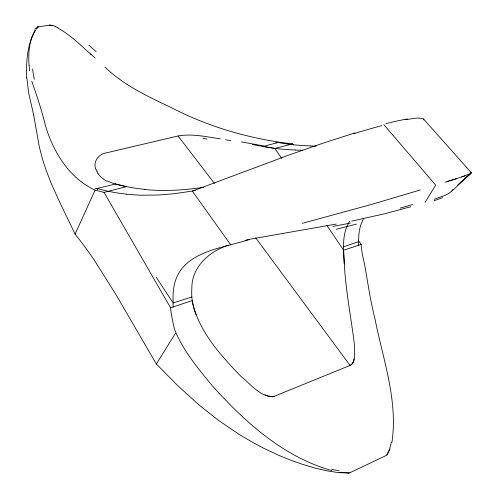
<?xml version="1.0" encoding="UTF-8"?>
<svg xmlns="http://www.w3.org/2000/svg" width="498" height="498" viewBox="0 0 498 498"><rect width="100%" height="100%" fill="white"/><g stroke="black" fill="none" stroke-linecap="round" stroke-linejoin="round"><path stroke-width="0.75" d="M26.556 70.43C26.537 59.349 27.714 48.082 31.785 37.699M331.73 470.529C283.599 457.021 244.873 422.074 212.21 385.651C197.967 368.433 183.127 350.636 174.698 329.794C172.825 322.567 171.324 315.228 170.571 307.795L192.197 300.599C198.192 330.809 220.166 354.763 240.876 376.32C250.556 383.846 260.572 397.84 274.28 396.296L350.088 365.426C353.325 364.013 354.103 360.091 354.47 356.948C355.311 345.898 353.076 334.911 351.619 324.005C348.781 305.492 345.917 286.954 344.548 268.266C343.925 252.548 340.781 235.305 349.633 221.199M358.249 245.533L358.977 233.736A49.402 32.121 69.1 0 1 360.813 224.934L363.391 218.753M391.914 442.336C398.213 400.255 382.775 358.747 374.782 317.917C370.12 299.759 367.655 281.121 364.262 262.757C362.725 256.731 361.567 250.594 361.131 244.381L358.255 240.223M50.304 25.031L38.078 26.892M354.178 358.965C353.698 361.498 352.646 364.349 350.088 365.426L255.704 237.876M452.881 189.557C448.872 195.471 440.506 196.467 434.362 199.281M389.324 449.725L386.759 455.228L349.303 473.032L338.54 472.633L326.987 470.84L315.458 468.157L303.158 464.553L291.013 460.308L279.316 455.577L264.127 448.474L253.109 442.635L238.903 434.231L218.597 420.424L199.449 405.322L177.22 385.153L156.36 364.032L115.953 294.579L94.34 260.193A288.672 111.776 71.6 0 0 78.441 238.337L75.08 234.116L58.484 199.586L51.443 183.899L46.158 170.335L42.554 159.323L39.305 146.866L33.677 115.001M389.386 450.273L387.002 454.861M75.08 234.116L95.087 190.143L104.063 192.39L126.168 186.706L113.569 183.507L107.431 181.011M33.385 34.163L33.74 33.472A51.001 44.341 18.1 0 1 34.717 31.797M34.455 31.374C28.878 41.813 28.274 54.158 29.077 65.742M34.686 31.779L35.09 31.113M425.049 202.35L435.7 185.156L383.827 124.649M156.36 364.032L175.589 333.087M35.302 30.783L35.514 30.453M36.398 29.152L36.634 28.822M36.752 28.66L37.369 27.838M36.466 28.392L37.008 27.751M452.003 191.039L471.432 172.8L470.33 172.401M37.674 27.06L38.159 26.724M457.544 185.038L470.896 173.31L463.657 176.336L447.154 181.627M462.156 180.979L471.413 172.843L423.474 118.954C417.822 116.825 411.491 119.059 405.708 119.663M228.501 245.234C209.372 251.085 191.606 267.096 191.848 288.317C191.176 297.25 192.595 306.27 196 314.555M343.527 246.821L358.641 241.667M344.249 263.915L343.62 250.214L361.131 244.381M191.848 296.97L173.142 302.977L173.142 307.154M355.006 132.873L322.804 143.25L289.581 154.803L192.384 191.095L173.236 193.815L158.333 195.023L140.28 195.228L126.287 194.288M420.343 189.931L371.875 204.342L302.473 223.278M274.28 396.296C271.198 397.435 267.874 396.277 265.029 394.995M156.142 277.131L173.142 302.977L173.018 296.341A55.577 28.504 72.1 0 1 174.344 284.657C181.826 250.955 223.253 248.34 249.878 239.326M410.75 206.738L384.444 213.829L351.7 221.093M195.291 190.329L192.384 191.095L230.829 245.016M262.813 146.512L277.803 142.584L275.562 142.826M252.393 144.544L274.852 148.448L292.612 143.878L293.384 145.092M95.168 188.649L97.029 188.543L115.281 184.023M220.297 138.849C206.371 136.826 192.122 133.445 178.054 135.966L106.753 152.786C99.108 153.652 92.622 161.595 95.803 169.158M245.022 240.372L249.909 239.264M250.606 239.108L336.162 224.094M203.508 187.335C184.154 190.224 164.458 191.406 144.949 189.545M302.778 150.265L295.625 150.122M316.062 146.126L310.833 146.02M348.843 472.988L342.381 472.496M292.612 143.878C250.127 139.067 208.706 127.034 170.665 107.307C147.526 96.313 123.821 85.27 105.153 67.28M225.687 139.782L230.798 140.673M50.752 25.143L51.089 25.23M51.63 25.398L52.72 25.771M55.041 26.711L55.465 26.898M95.087 190.143C69.191 178.035 53.354 152.183 45.43 125.596C41.838 110.469 36.84 95.803 31.766 81.137M57.911 28.106C70.411 34.928 80.57 45.137 91.09 54.556M178.054 135.966L214.457 183.407M423.474 118.954L423.879 119.993M274.852 148.448L281.451 158.208M326.8 225.252L343.62 250.214M97.029 188.543L97.72 189.564M98 173.348L96.755 171.343M104.063 192.39L170.571 307.795M33.659 114.907L28.735 93.182L26.811 77.788M391.378 442.118A81.734 60.196 36.9 0 1 389.654 448.598M390.102 448.835A66.122 47.304 44.6 0 1 389.48 450.335M387.276 454.637A6.318 1.064 -50 0 1 387.133 454.873M49.844 25.423A2.82 1.78 15.9 0 1 49.321 25.056M50.279 25.149A11.342 9.985 11.6 0 1 50.721 25.261M51.07 25.28A19.901 19.291 12 0 1 51.611 25.448M52.85 25.379A35.221 34.256 32.3 0 1 55.21 26.338M55.62 26.543A44.397 40.78 28.9 0 1 58.092 27.764M95.124 58.085A144.8 7.059 43.4 0 1 90.655 53.996M96.095 51.755A139.751 13.048 44.3 0 1 89.08 45.268M34.312 79.363A133.377 83.77 -54.5 0 1 32.656 69.017M29.699 70.753A136.57 91.956 -45.9 0 1 29.139 65.711M34.337 31.274A42.61 31.181 52.5 0 1 35.072 30.104M34.916 29.388A34.748 24.514 62.3 0 1 36.124 27.95M36.939 27.552A19.752 11.037 -88.7 0 1 37.219 27.259M37.443 26.992A11.267 4.849 -74.6 0 1 37.674 26.786M38.097 27.247A2.976 0.703 -57 0 1 37.605 27.863M31.791 37.705A60.563 52.875 25.1 0 1 33.447 34.194M26.562 77.85A162.678 133.059 -37 0 1 26.288 70.479M348.967 472.882A7.563 2.702 -8.1 0 1 349.216 472.895M342.4 472.708A65.929 54.238 41.2 0 1 339.238 472.278M339.138 470.828A80.857 60.389 32.3 0 1 331.774 469.259M295.625 149.985A658.443 373.257 -84.6 0 1 262.832 146.431M241.437 141.905A144.675 4.308 8.8 0 1 263.791 146.02M203.01 138.394A127.55 5.459 8.5 0 1 207.037 139.06M97.216 171.175A123.653 43.494 -17.6 0 1 95.915 169.121M106.983 181.241A138.537 49.265 -21.1 0 1 97.882 173.397M144.949 189.371A737.177 345.749 -88.1 0 1 115.299 183.905M442.598 197.631A92.037 6.816 -13.7 0 1 434.107 200.713M412.381 204.541A91.918 5.055 -14.7 0 1 400.174 208.139M353.512 133.8A116.47 10.863 -19.4 0 1 381.792 125.627M385.807 123.697A116.476 11.522 -19.6 0 1 407.376 118.96M445.007 182.193A117.989 0.523 -17.4 0 1 456.349 178.714M464.665 175.844A117.982 1.718 -17.9 0 1 461.627 176.952M350.43 223.073A120.435 14.137 -12 0 1 332.913 226.391M336.337 229.304A166.849 3.548 -14.3 0 1 356.5 224.081M126.28 194.108A748.332 342.126 -88.6 0 1 97.048 188.418M310.833 145.883A651.291 374.95 -84.2 0 1 277.822 142.503"/></g></svg>
